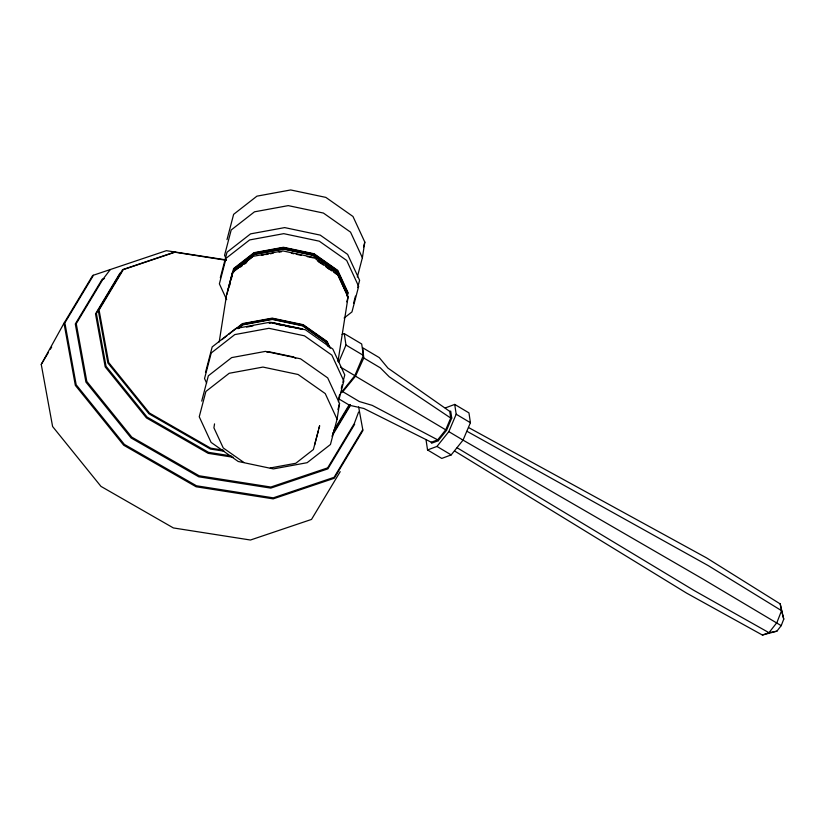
<?xml version="1.0" encoding="UTF-8"?>
<svg xmlns="http://www.w3.org/2000/svg" width="825" height="825" viewBox="0 0 825 825"><rect width="100%" height="100%" fill="white"/><g stroke="black" fill="none" stroke-linecap="round" stroke-linejoin="round"><path stroke-width="1.24" d="M357.328 277.025L362.381 257.761L364.815 242.096L352.976 216.48L325.844 197.392L290.699 189.956L256.936 196.154L233.63 214.335L227.009 239.621M219.192 342.024L226.607 294.68L232.444 272.394L252.997 256.358L282.81 250.903L313.748 257.452M214.541 423.875L213.912 427.835L223.255 447.954L243.736 462.361M337.961 361.608L348.109 296.866L336.858 272.559M337.074 419.203L325.236 393.577L298.103 374.498L262.948 367.073L229.195 373.282L205.879 391.473L199.248 416.78L211.087 442.396L238.219 461.484L273.374 468.909L307.137 462.691L330.454 444.5L337.074 419.203L339.539 403.528L327.7 377.902L300.568 358.823L265.423 351.388L231.66 357.607L208.343 375.798L201.723 401.094M220.327 277.788L227.019 252.233L250.573 233.867L284.687 227.597L320.213 235.115L347.634 254.409L359.607 280.294L357.689 287.595M205.497 372.477L212.19 346.912L235.754 328.525L269.868 322.245L305.394 329.752L332.815 349.037L344.778 374.932L342.87 382.243M227.844 290.637L233.619 268.568L253.976 252.697L283.439 247.283L314.119 253.78L337.796 270.435L348.129 292.803L347.17 296.474M226.896 294.504L232.702 272.302L253.172 256.338M229.525 285.821L230.484 282.171M231.124 279.737L232.083 276.086M232.722 273.653L233.991 268.775L254.203 253.017L283.46 247.644L313.923 254.09L337.446 270.641L347.707 292.844L347.067 295.278M233.661 272.178L234.651 268.816L254.626 253.234L283.542 247.923L313.665 254.296L336.909 270.652L347.057 292.607M234.31 271.435L234.939 269.032L254.801 253.553L283.552 248.263L313.51 254.605L336.621 270.868L347.108 293.638M346.809 301.826L348.109 296.866M363.557 246.912L364.815 242.096M314.593 445.015L318.378 430.547M319.007 428.134L319.646 425.731L313.376 449.543L295.773 463.279L270.28 467.971M353.543 303.414L355.462 296.113M338.724 398.062L339.683 394.412M341.272 388.327L342.231 384.677M338.405 401.703L343.829 381.006L331.856 355.111L304.446 335.816L268.909 328.309L234.795 334.589L211.231 352.976L204.538 378.551L206.621 383.048M337.961 409.551L339.539 403.528M358.597 412.057L354.338 423.452L327.649 467.878L270.847 487.039L199.155 475.788L131.794 437.147L86.811 381.459L76.251 323.658L102.939 279.221L110.272 269.6M454.544 450.966L686.606 593.123L762.413 635.044L776.882 631.177L781.213 625.659L783.75 619.152L780.202 603.91L706.561 557.896L468.538 427.525M338.848 361.897L345.974 345.046L344.272 333.63L342.086 334.445M341.065 392.824L354.843 375.633L363.392 355.41L361.69 343.994L344.272 333.63M338.59 398.743L349.614 405.302L363.856 408.478L431.31 442.241L431.558 443.231L438.188 440.756L446.552 430.32L451.739 418.058L450.708 411.128L449.728 411.386L387.946 368.105L379.263 357.617L362.722 347.779L363.763 357.978L355.503 376.169L342.798 391.689L340.642 392.535M426.082 440.127L427.546 449.945L436.961 446.428L448.821 431.64L456.184 414.233L454.719 404.415L445.304 407.932M427.546 449.945L441.777 458.422L451.192 454.905L463.052 440.117L470.415 422.709L468.951 412.882L454.719 404.415M340.209 471.663L311.51 519.43L250.449 540.024L173.384 527.938L100.97 486.389L52.604 426.525L41.25 364.392L63.989 323.225L92.689 275.457L166.382 250.676L226.102 259.896M93.452 275.302L64.866 322.884L76.178 384.78L124.358 444.407L196.494 485.791L273.261 497.846L334.084 477.324L362.67 429.743M41.25 364.392L48.428 352.45M50.377 349.192L51.686 347.016M119.986 273.137L95.514 313.871L105.198 366.867L146.438 417.914L208.199 453.348L233.475 457.318M120.759 272.941L96.391 313.5L106.033 366.259L147.097 417.089L208.581 452.358L231.227 455.916M333.981 430.093L349.058 405.003M332.96 433.063L350.078 404.559M333.104 433.084L350.223 404.59M331.949 436.188L350.47 405.364M354.678 424.225L327.855 468.868L270.796 488.111L198.784 476.809L131.113 437.982L85.913 382.047L75.302 323.978L102.125 279.335L104.548 278.52M234.29 269.765L254.337 254.131L283.501 248.923M235.104 269.6L254.884 254.182M240.457 267.073L242.478 265.495M244.499 263.917L246.52 262.34M244.716 263.866L246.727 262.298M221.904 339.653L226.803 335.837M228.762 334.311L242.457 323.617L272.219 318.141L303.218 324.689L327.133 341.509L330.268 348.284M236.734 328.536L242.581 323.967L272.209 318.512L303.074 325.04L326.896 341.787L329.495 347.407M237.951 328.402L243.004 324.452L272.271 319.069L302.754 325.504L326.277 342.055L328.433 346.727M238.085 328.732L243.117 324.813L272.26 319.44L302.61 325.854L326.03 342.334L327.649 345.819M344.108 318.037L351.966 311.912L358.658 286.358L346.696 260.463L319.275 241.178L283.748 233.661L249.635 239.931L226.071 258.297L219.378 283.852L226.658 299.619M431.31 442.241L437.683 439.859L445.727 429.835L450.708 418.038L449.728 411.386M762.413 635.044L768.972 632.692L776.882 631.177M174.91 252.223L123.307 269.631L99.062 309.994L108.653 362.495L149.521 413.077L210.715 448.181L223.235 450.151M254.77 254.347L283.46 249.078L313.335 255.399L336.394 271.621M261.37 255.41L263.907 254.946M265.784 254.585L268.228 254.141M270.239 253.78L273.106 253.244M279.108 252.151L281.645 251.677M246.593 327.092L252.904 325.937M269.311 322.915L271.827 322.451L302.063 328.835M269.177 323.101L271.631 322.647M267.042 352.316L269.486 351.863L293.638 356.967L295.711 358.421M451.739 418.058L450.708 418.038L389.245 376.808L380.294 367.816L363.763 357.978M226.246 260.288L174.436 252.141L122.595 269.631L98.227 310.19L107.858 362.948L148.923 413.768L210.416 449.048L224.256 451.223M283.367 248.799L313.603 255.193L336.93 271.6M291.4 253.254L293.834 253.77M296.268 254.275L301.146 255.317M307.189 256.596L313.345 257.905M272.889 323.163L302.136 329.34M276.829 324.235L283.047 325.555M285.543 326.081L290.524 327.133M467.012 431.31L708.149 565.558L781.553 610.665L783.75 619.152M462.124 439.581L702.962 579.057L781.213 625.659M446.552 430.32L355.503 376.169M345.974 345.046L363.392 355.41M456.184 414.233L470.415 422.709M340.694 367.218L354.843 375.633M448.821 431.64L463.052 440.117M436.961 446.428L451.192 454.905M342.798 391.689L359.339 401.538L372.209 405.364L437.683 439.859L438.188 440.756M457.163 447.81L694.042 590.473L768.972 632.692L776.903 622.586L781.553 610.665L780.202 603.91M313.314 255.234L336.322 271.415M313.665 257.431L337.662 274.282M318.45 261.494L323.565 265.093M326.638 267.259L331.753 270.847M333.795 272.291L336.868 274.447M317.336 260.741L321.41 263.608M325.483 266.475L329.557 269.342M362.381 257.761L350.543 232.145L323.41 213.056L288.255 205.621L254.502 211.819L231.186 230L224.565 255.286L225.638 257.617M337.487 274.189L347.882 296.68M358.627 406.89L362.938 430.506L334.238 478.273L273.178 498.867L196.123 486.771L123.709 445.232L75.343 385.368L63.989 323.225"/></g></svg>
